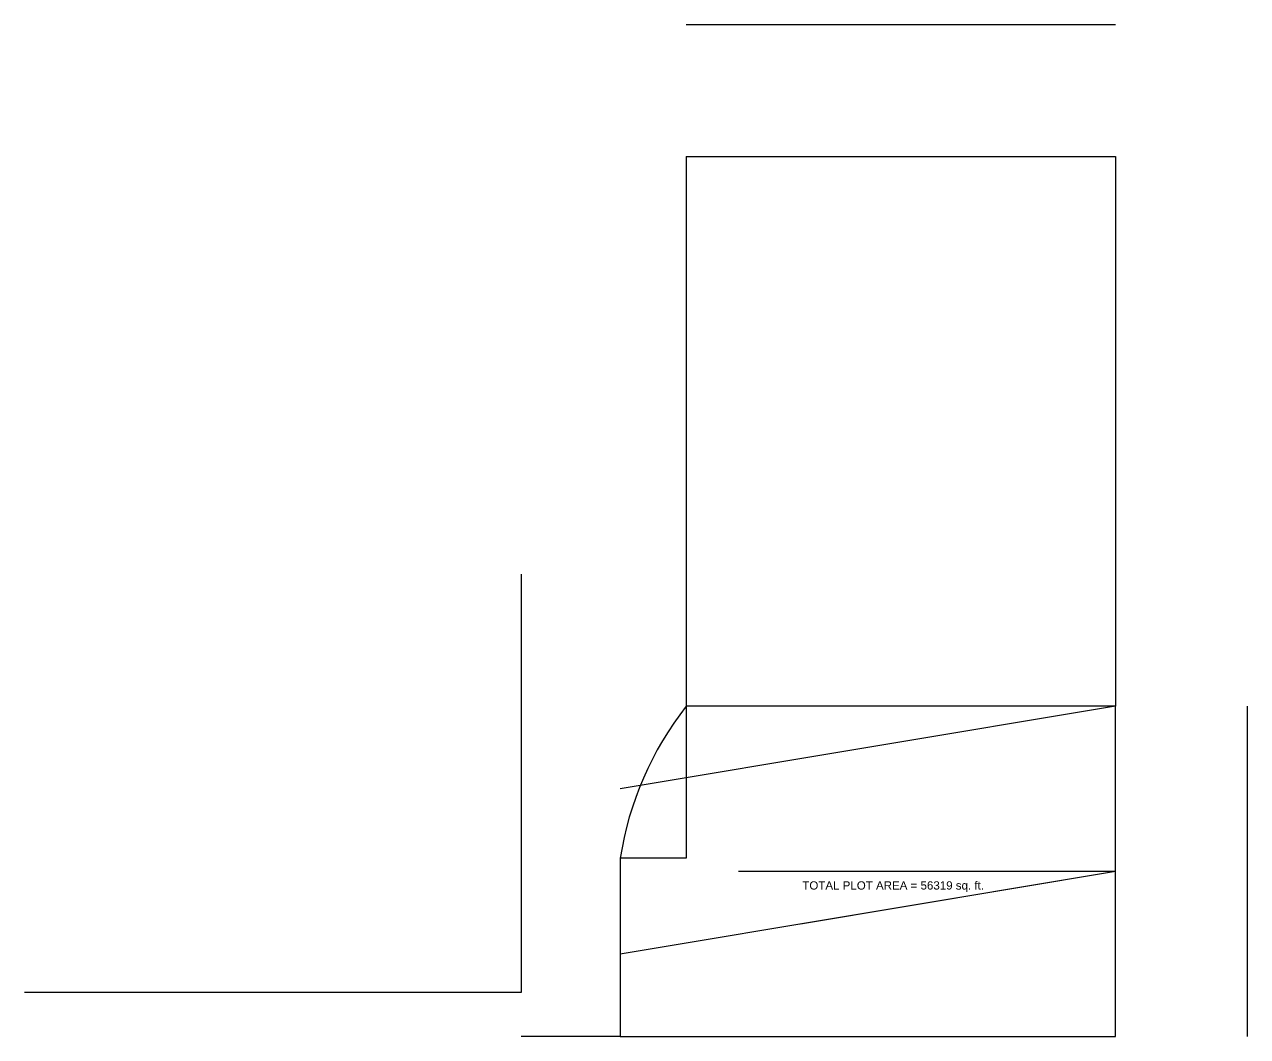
# Model space of a CAD drawing. Header units: inches. Extents: x -6210 to 141093, y -2740 to 21225.
# Drawn here: x 29055 to 37946, y 4052 to 11408 of the extents above; entities that cross this region are included whole.
import ezdxf

# ---------------------------------------------------------------- set-up
doc = ezdxf.new("R2010")
doc.units = ezdxf.units.IN
doc.header["$LTSCALE"] = 100
doc.header["$MEASUREMENT"] = 0
doc.layers.add('steps', color=9, linetype='Continuous')
doc.layers.add('windows', color=150, linetype='Continuous')
doc.styles.get("Standard").update_dxf_attribs({"font": 'arial.ttf', "height": 4})

msp = doc.modelspace()

# ---------------------------------------------------------------- linework, layer by layer
at = {"color": 4}
for p, q in [((33865.91087, 11408.28943), (36985.91087, 11408.28943)), ((33865.91087, 10448.28943), (33865.91087, 6452.46847)), ((33865.91087, 10448.28943), (36985.91087, 10448.28943)), ((36985.91087, 10448.22654), (36985.91087, 6452.40558)), ((32665.91087, 7412.49265), (32665.91087, 4371.88333)), ((36985.91087, 6452.40558), (33865.91087, 6452.46847)), ((33865.91087, 6452.46847), (33865.91087, 5348.46847)), ((36985.91087, 4052.46847), (36985.91087, 6452.46849)), ((37945.91087, 4052.46847), (37945.91087, 6452.46849)), ((33865.91087, 5348.46847), (33385.91087, 5348.46847)), ((33385.91087, 5348.46847), (33385.91087, 4052.46847)), ((32665.91087, 4371.88333), (29054.84725, 4371.88333)), ((33385.91087, 4052.46847), (32665.91087, 4052.46847)), ((33385.91087, 4052.46847), (36985.91087, 4052.46847))]:
    msp.add_line(p, q, dxfattribs=at)
at = {"color": 1}
for p, q in [((36985.91087, 6452.40558), (33385.91087, 5851.7266)), ((36985.91087, 5252.46848), (33385.91087, 4651.78951))]:
    msp.add_line(p, q, dxfattribs=at)
at = {"color": 4}
msp.add_arc((35727.73412, 4986.63227), 2369.61211, 141.786209272, 171.216659376, dxfattribs=at)
at = {"layer": 'steps'}
msp.add_line((36985.91087, 5252.46848), (34245.43351, 5252.46848), dxfattribs=at)
at = {"layer": 'windows'}
msp.add_line((36985.91087, 5252.46848), (34695.53308, 4870.30687), dxfattribs=at)

# ---------------------------------------------------------------- texts
at = {"color": 4, "insert": (34709.51812, 5180.68562), "char_height": 60, "attachment_point": 1}
msp.add_mtext_dynamic_manual_height_columns('TOTAL PLOT AREA = 56319 sq. ft.', width=1370.342749, gutter_width=60, heights=[0], dxfattribs=at)

doc.saveas('drawing.dxf')
